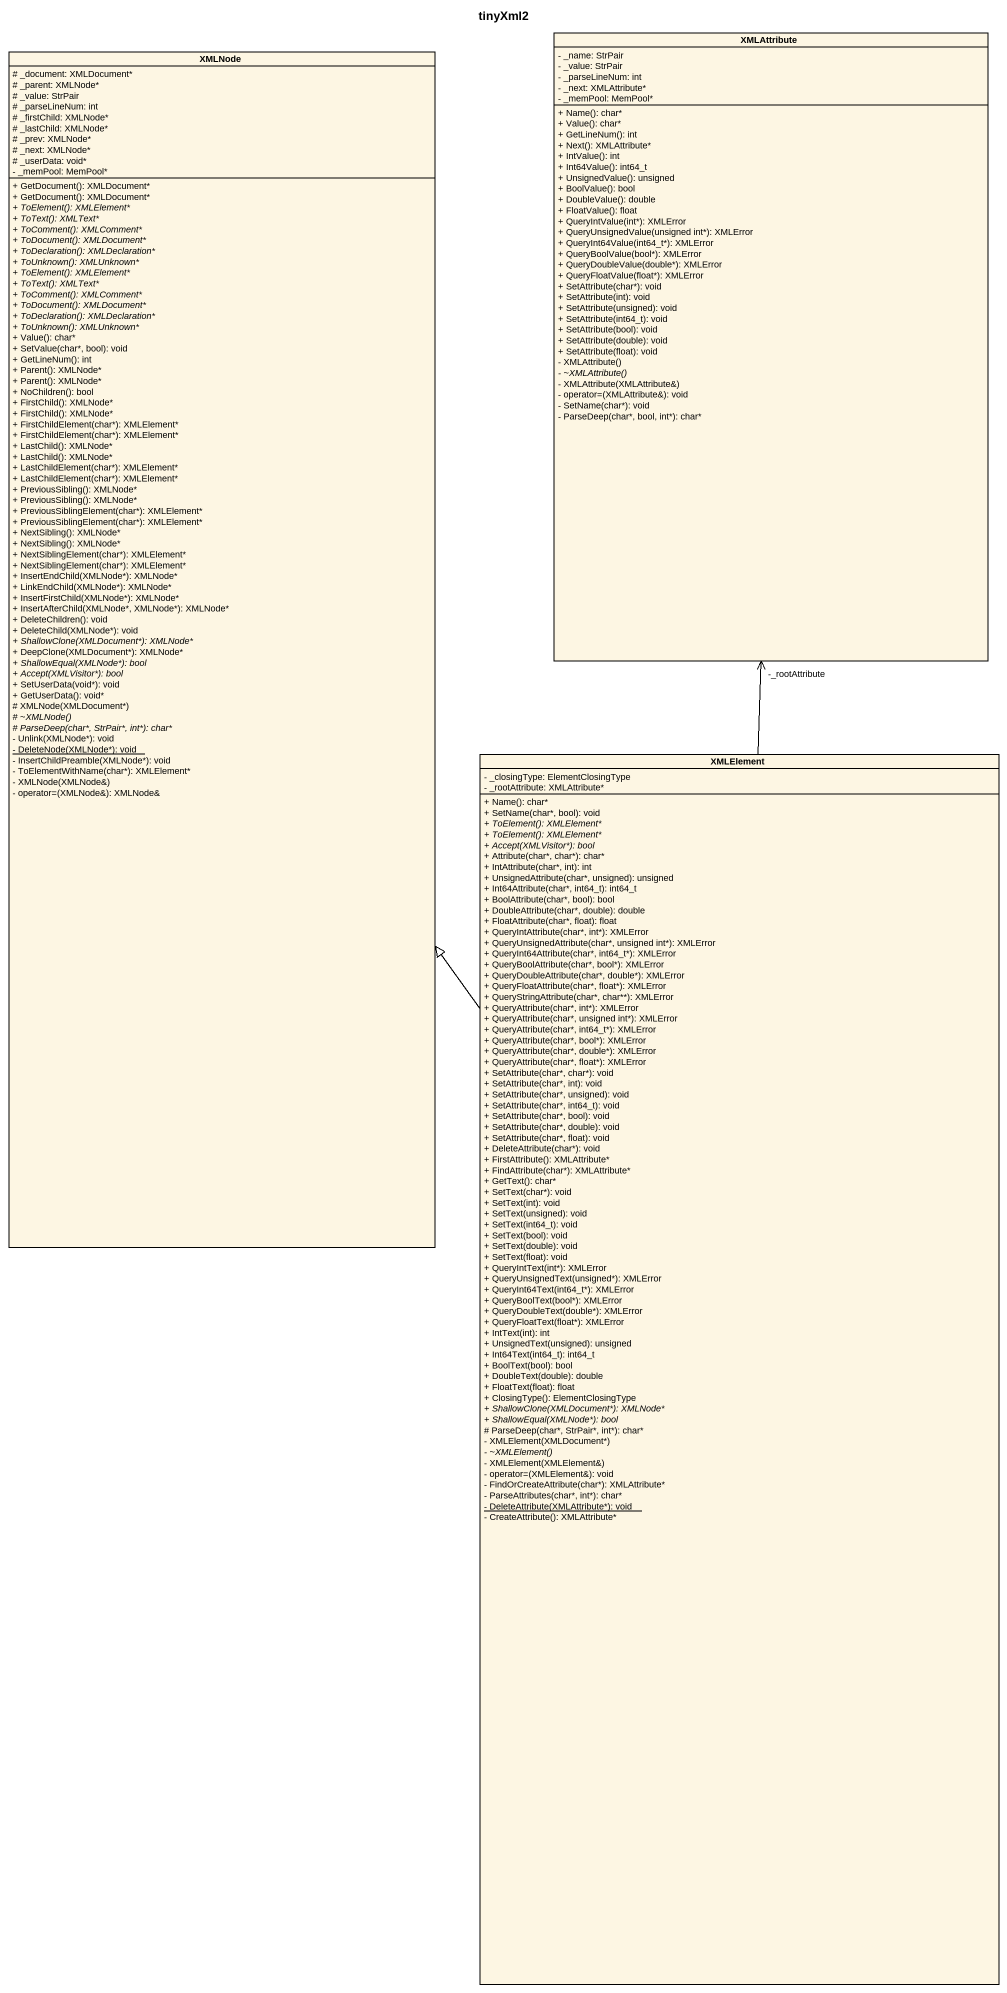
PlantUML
@startuml
title tinyXml2
hide circle
hide empty members
skinparam classAttributeIconSize 0
class XMLAttribute {
  - _name: StrPair
  - _value: StrPair
  - _parseLineNum: int
  - _next: XMLAttribute*
  - _memPool: MemPool*
  + Name(): char*
  + Value(): char*
  + GetLineNum(): int
  + Next(): XMLAttribute*
  + IntValue(): int
  + Int64Value(): int64_t
  + UnsignedValue(): unsigned
  + BoolValue(): bool
  + DoubleValue(): double
  + FloatValue(): float
  + QueryIntValue(int*): XMLError
  + QueryUnsignedValue(unsigned int*): XMLError
  + QueryInt64Value(int64_t*): XMLError
  + QueryBoolValue(bool*): XMLError
  + QueryDoubleValue(double*): XMLError
  + QueryFloatValue(float*): XMLError
  + SetAttribute(char*): void
  + SetAttribute(int): void
  + SetAttribute(unsigned): void
  + SetAttribute(int64_t): void
  + SetAttribute(bool): void
  + SetAttribute(double): void
  + SetAttribute(float): void
  - XMLAttribute()
  {abstract} - ~XMLAttribute()
  - XMLAttribute(XMLAttribute&)
  - operator=(XMLAttribute&): void
  - SetName(char*): void
  - ParseDeep(char*, bool, int*): char*
}
class XMLNode {
  # _document: XMLDocument*
  # _parent: XMLNode*
  # _value: StrPair
  # _parseLineNum: int
  # _firstChild: XMLNode*
  # _lastChild: XMLNode*
  # _prev: XMLNode*
  # _next: XMLNode*
  # _userData: void*
  - _memPool: MemPool*
  + GetDocument(): XMLDocument*
  + GetDocument(): XMLDocument*
  {abstract} + ToElement(): XMLElement*
  {abstract} + ToText(): XMLText*
  {abstract} + ToComment(): XMLComment*
  {abstract} + ToDocument(): XMLDocument*
  {abstract} + ToDeclaration(): XMLDeclaration*
  {abstract} + ToUnknown(): XMLUnknown*
  {abstract} + ToElement(): XMLElement*
  {abstract} + ToText(): XMLText*
  {abstract} + ToComment(): XMLComment*
  {abstract} + ToDocument(): XMLDocument*
  {abstract} + ToDeclaration(): XMLDeclaration*
  {abstract} + ToUnknown(): XMLUnknown*
  + Value(): char*
  + SetValue(char*, bool): void
  + GetLineNum(): int
  + Parent(): XMLNode*
  + Parent(): XMLNode*
  + NoChildren(): bool
  + FirstChild(): XMLNode*
  + FirstChild(): XMLNode*
  + FirstChildElement(char*): XMLElement*
  + FirstChildElement(char*): XMLElement*
  + LastChild(): XMLNode*
  + LastChild(): XMLNode*
  + LastChildElement(char*): XMLElement*
  + LastChildElement(char*): XMLElement*
  + PreviousSibling(): XMLNode*
  + PreviousSibling(): XMLNode*
  + PreviousSiblingElement(char*): XMLElement*
  + PreviousSiblingElement(char*): XMLElement*
  + NextSibling(): XMLNode*
  + NextSibling(): XMLNode*
  + NextSiblingElement(char*): XMLElement*
  + NextSiblingElement(char*): XMLElement*
  + InsertEndChild(XMLNode*): XMLNode*
  + LinkEndChild(XMLNode*): XMLNode*
  + InsertFirstChild(XMLNode*): XMLNode*
  + InsertAfterChild(XMLNode*, XMLNode*): XMLNode*
  + DeleteChildren(): void
  + DeleteChild(XMLNode*): void
  {abstract} + ShallowClone(XMLDocument*): XMLNode*
  + DeepClone(XMLDocument*): XMLNode*
  {abstract} + ShallowEqual(XMLNode*): bool
  {abstract} + Accept(XMLVisitor*): bool
  + SetUserData(void*): void
  + GetUserData(): void*
  # XMLNode(XMLDocument*)
  {abstract} # ~XMLNode()
  {abstract} # ParseDeep(char*, StrPair*, int*): char*
  - Unlink(XMLNode*): void
  {static} - DeleteNode(XMLNode*): void
  - InsertChildPreamble(XMLNode*): void
  - ToElementWithName(char*): XMLElement*
  - XMLNode(XMLNode&)
  - operator=(XMLNode&): XMLNode&
}
class XMLElement {
  - _closingType: ElementClosingType
  - _rootAttribute: XMLAttribute*
  + Name(): char*
  + SetName(char*, bool): void
  {abstract} + ToElement(): XMLElement*
  {abstract} + ToElement(): XMLElement*
  {abstract} + Accept(XMLVisitor*): bool
  + Attribute(char*, char*): char*
  + IntAttribute(char*, int): int
  + UnsignedAttribute(char*, unsigned): unsigned
  + Int64Attribute(char*, int64_t): int64_t
  + BoolAttribute(char*, bool): bool
  + DoubleAttribute(char*, double): double
  + FloatAttribute(char*, float): float
  + QueryIntAttribute(char*, int*): XMLError
  + QueryUnsignedAttribute(char*, unsigned int*): XMLError
  + QueryInt64Attribute(char*, int64_t*): XMLError
  + QueryBoolAttribute(char*, bool*): XMLError
  + QueryDoubleAttribute(char*, double*): XMLError
  + QueryFloatAttribute(char*, float*): XMLError
  + QueryStringAttribute(char*, char**): XMLError
  + QueryAttribute(char*, int*): XMLError
  + QueryAttribute(char*, unsigned int*): XMLError
  + QueryAttribute(char*, int64_t*): XMLError
  + QueryAttribute(char*, bool*): XMLError
  + QueryAttribute(char*, double*): XMLError
  + QueryAttribute(char*, float*): XMLError
  + SetAttribute(char*, char*): void
  + SetAttribute(char*, int): void
  + SetAttribute(char*, unsigned): void
  + SetAttribute(char*, int64_t): void
  + SetAttribute(char*, bool): void
  + SetAttribute(char*, double): void
  + SetAttribute(char*, float): void
  + DeleteAttribute(char*): void
  + FirstAttribute(): XMLAttribute*
  + FindAttribute(char*): XMLAttribute*
  + GetText(): char*
  + SetText(char*): void
  + SetText(int): void
  + SetText(unsigned): void
  + SetText(int64_t): void
  + SetText(bool): void
  + SetText(double): void
  + SetText(float): void
  + QueryIntText(int*): XMLError
  + QueryUnsignedText(unsigned*): XMLError
  + QueryInt64Text(int64_t*): XMLError
  + QueryBoolText(bool*): XMLError
  + QueryDoubleText(double*): XMLError
  + QueryFloatText(float*): XMLError
  + IntText(int): int
  + UnsignedText(unsigned): unsigned
  + Int64Text(int64_t): int64_t
  + BoolText(bool): bool
  + DoubleText(double): double
  + FloatText(float): float
  + ClosingType(): ElementClosingType
  {abstract} + ShallowClone(XMLDocument*): XMLNode*
  {abstract} + ShallowEqual(XMLNode*): bool
  # ParseDeep(char*, StrPair*, int*): char*
  - XMLElement(XMLDocument*)
  {abstract} - ~XMLElement()
  - XMLElement(XMLElement&)
  - operator=(XMLElement&): void
  - FindOrCreateAttribute(char*): XMLAttribute*
  - ParseAttributes(char*, int*): char*
  {static} - DeleteAttribute(XMLAttribute*): void
  - CreateAttribute(): XMLAttribute*
}
XMLElement -up-> "-_rootAttribute" XMLAttribute
XMLElement -up-|> XMLNode
@enduml
